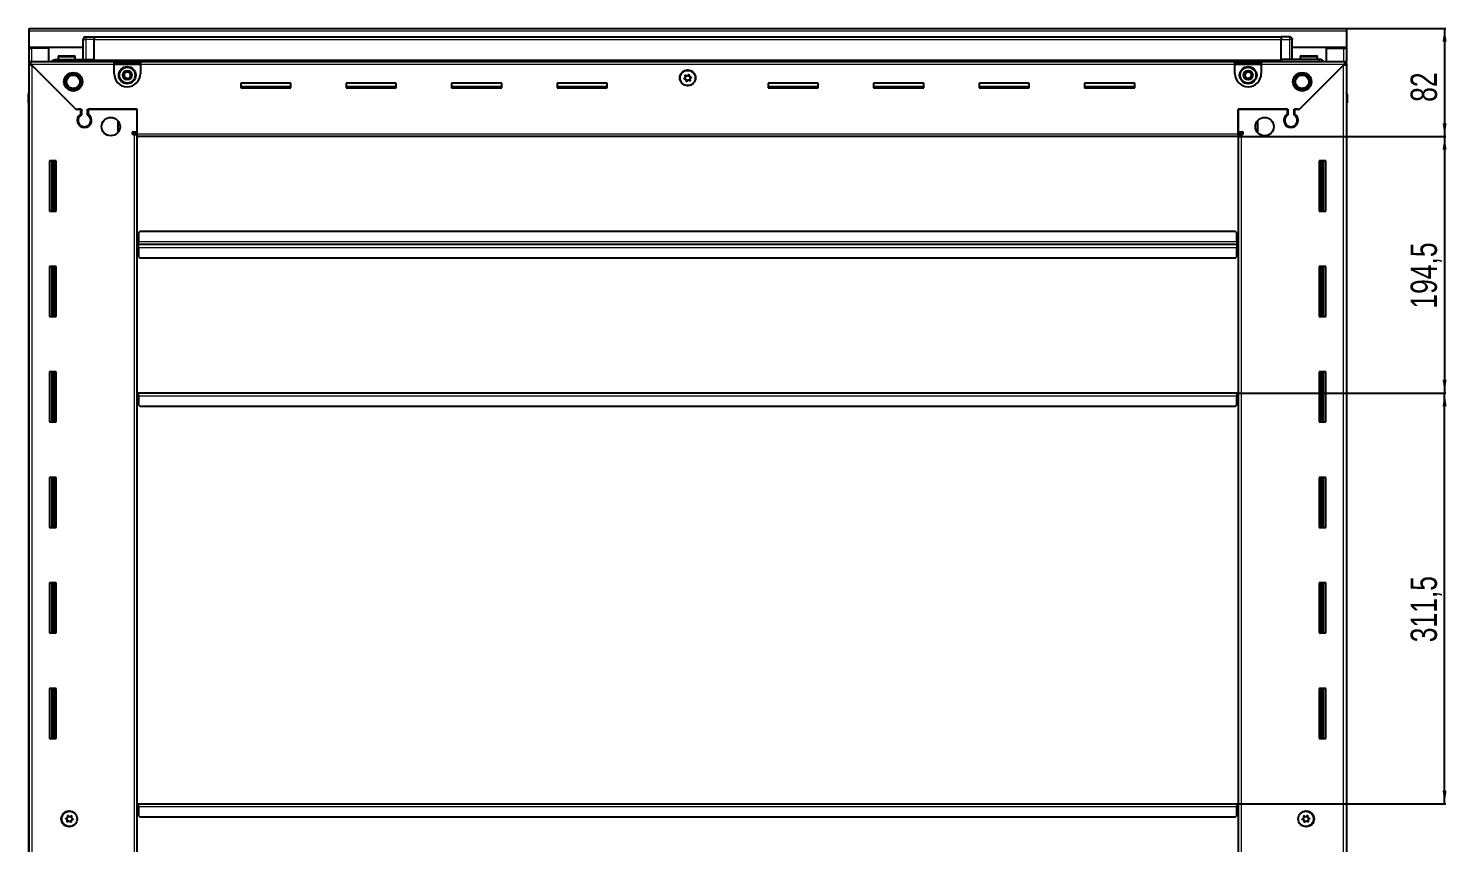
# Model space of a CAD drawing. Header units: millimetres. Extents: x -659 to 3389, y -1410 to 1598.
# Drawn here: x 2313 to 3389, y 755 to 1373 of the extents above; entities that cross this region are included whole.
import ezdxf

# ---------------------------------------------------------------- set-up
doc = ezdxf.new("R2010")
doc.units = ezdxf.units.MM
doc.layers.add('FORMAT', color=7, linetype='Continuous')
doc.styles.add('SLDTEXTSTYLE0', font='TXT', dxfattribs={"width": 0.75})
doc.dimstyles.new('SLDDIMSTYLE0', dxfattribs={"dimtxt": 20, "dimasz": 10, "dimexe": 0, "dimexo": 0.0625, "dimgap": 5, "dimtad": 2, "dimdec": 1, "dimrnd": 1e-09, "dimzin": 12, "dimdsep": 46, "dimtxsty": 'SLDTEXTSTYLE0', "dimsah": 1, "dimcen": 0.09, "dimadec": 0, "dimazin": 3, "dimtfac": 1, "dimtofl": 0, "dimtmove": 0, "dimatfit": 3, "dimfxl": 0, "dimfrac": 2, "dimtolj": 1, "dimtzin": 12, "dimarcsym": 0})

# ---------------------------------------------------------------- blocks, each defined once
blk = doc.blocks.new('_D_7')
at = {"layer": 'FORMAT'}
for p, q in [((3313, 1372.8), (3388.5, 1372.8)), ((3387.5, 1372.8), (3387.5, 1290.8)), ((3231, 1290.8), (3388.5, 1290.8))]:
    blk.add_line(p, q, dxfattribs=at)
for points in [[(3387.5, 1372.8), (3386, 1362.8), (3389, 1362.8)], [(3387.5, 1290.8), (3389, 1300.8), (3386, 1300.8)]]:
    blk.add_solid(points, dxfattribs=at)
at = {"layer": 'FORMAT', "insert": (3361.7, 1317.1), "char_height": 20, "attachment_point": 1, "rotation": 90, "style": 'SLDTEXTSTYLE0'}
blk.add_mtext('82', dxfattribs=at)
blk = doc.blocks.new('_D_8')
at = {"layer": 'FORMAT'}
for p, q in [((3230, 1096.3), (3388.5, 1096.3)), ((3387.5, 784.8), (3387.5, 1096.3)), ((3230, 784.8), (3388.5, 784.8))]:
    blk.add_line(p, q, dxfattribs=at)
for points in [[(3387.5, 1096.3), (3386, 1086.3), (3389, 1086.3)], [(3387.5, 784.8), (3389, 794.8), (3386, 794.8)]]:
    blk.add_solid(points, dxfattribs=at)
at = {"layer": 'FORMAT', "insert": (3361.7, 907.3), "char_height": 20, "attachment_point": 1, "rotation": 90, "style": 'SLDTEXTSTYLE0'}
blk.add_mtext('311,5', dxfattribs=at)
blk = doc.blocks.new('_D_9')
at = {"layer": 'FORMAT'}
for p, q in [((3231, 1290.8), (3388.5, 1290.8)), ((3387.5, 1290.8), (3387.5, 1096.3)), ((3230, 1096.3), (3388.5, 1096.3))]:
    blk.add_line(p, q, dxfattribs=at)
for points in [[(3387.5, 1290.8), (3386, 1280.8), (3389, 1280.8)], [(3387.5, 1096.3), (3389, 1106.3), (3386, 1106.3)]]:
    blk.add_solid(points, dxfattribs=at)
at = {"layer": 'FORMAT', "insert": (3361.7, 1160.3), "char_height": 20, "attachment_point": 1, "rotation": 90, "style": 'SLDTEXTSTYLE0'}
blk.add_mtext('194,5', dxfattribs=at)

msp = doc.modelspace()

# ---------------------------------------------------------------- linework, layer by layer
at = {"color": 7, "linetype": 'Continuous', "lineweight": 25}
for p, q in [((2314, 1370.73), (2314, 1372.83)), ((2314, 1372.83), (3313, 1372.83)), ((2314, 1358.33), (2314, 1370.73)), ((2357, 1366.33), (2363.5, 1366.33)), ((2357, 1366.33), (2363.5, 1366.33)), ((2363.5, 1366.33), (2363.5, 1366.33)), ((2363.5, 1366.33), (2363.5, 1366.33)), ((2363.5, 1366.33), (2363.5, 1364.33)), ((3263.5, 1366.18), (2363.5, 1366.18)), ((3263.5, 1366.33), (3263.5, 1366.33)), ((3270, 1366.33), (3263.5, 1366.33)), ((3270, 1366.33), (3263.5, 1366.33)), ((3263.5, 1366.33), (3263.5, 1364.33)), ((3313, 1372.83), (3313, 1370.73)), ((3313, 1370.73), (3313, 1358.33)), ((2355, 1358.33), (2314, 1358.33)), ((2314, 1357.83), (2314, 1358.33)), ((2314, 1357.83), (2316.1, 1357.83)), ((2314, 1347.58), (2314, 1357.83)), ((2315.5, 1357.83), (2315.5, 1358.33)), ((2329, 1357.83), (2316.1, 1357.83)), ((2329, 1347.58), (2329, 1357.83)), ((2355, 1349.33), (2355, 1364.33)), ((2355.68, 1365.83), (2355.68, 1365.83)), ((2363.5, 1349.33), (2363.5, 1364.33)), ((3263.5, 1349.33), (3263.5, 1364.33)), ((3272, 1364.33), (3272, 1364.33)), ((3272, 1349.33), (3272, 1364.33)), ((3313, 1358.33), (3272, 1358.33)), ((3298, 1347.58), (3298, 1357.83)), ((3298, 1357.83), (3310.9, 1357.83)), ((3310.9, 1357.83), (3313, 1357.83)), ((3311.5, 1357.83), (3311.5, 1358.33)), ((3313, 1357.83), (3313, 1358.33)), ((3313, 1357.83), (3313, 1347.58)), ((2314, 1346.08), (2314, 1347.58)), ((2314, 1347.58), (2315, 1347.58)), ((2314, 1345.58), (2314, 1346.08)), ((2314, 1346.08), (2315, 1346.08)), ((2314, 201.08), (2314, 1345.58)), ((2315.5, 1345.58), (2314, 1345.58)), ((2315, 1347.58), (2378.5, 1347.58)), ((2315, 1346.08), (2315, 1347.58)), ((2315.6, 1345.48), (2349.5, 1311.58)), ((2350.2, 1310.88), (2316.1, 1344.98)), ((2334.5, 1349.33), (2363.5, 1349.33)), ((2336, 1351.23), (2336, 1349.33)), ((2336.8, 1352.03), (2348.2, 1352.03)), ((2349, 1349.33), (2349, 1351.23)), ((2363.43, 1347.58), (2363.5, 1349.3)), ((2363.5, 1349.33), (2363.5, 1348.83)), ((2363.5, 1348.18), (3263.5, 1348.18)), ((2378.5, 1345.48), (2378.5, 1347.58)), ((2378.5, 1347.58), (2398.5, 1347.58)), ((2378.5, 1346.08), (2398.5, 1346.08)), ((2378.5, 1338.58), (2378.5, 1345.48)), ((2398.5, 1347.58), (3228.5, 1347.58)), ((2398.5, 1347.58), (2398.5, 1345.48)), ((2398.5, 1345.48), (2398.5, 1338.58)), ((3228.5, 1345.48), (3228.5, 1347.58)), ((3228.5, 1347.58), (3248.5, 1347.58)), ((3228.5, 1346.08), (3248.5, 1346.08)), ((3228.5, 1338.58), (3228.5, 1345.48)), ((3248.5, 1347.58), (3312, 1347.58)), ((3248.5, 1347.58), (3248.5, 1345.48)), ((3248.5, 1345.48), (3248.5, 1338.58)), ((3292.5, 1349.33), (3263.5, 1349.33)), ((3263.5, 1349.33), (3263.5, 1348.83)), ((3263.5, 1349.3), (3263.58, 1347.58)), ((3310.9, 1344.98), (3276.8, 1310.88)), ((3277.5, 1311.58), (3311.4, 1345.48)), ((3278, 1351.23), (3278, 1349.33)), ((3278.8, 1352.03), (3290.2, 1352.03)), ((3291, 1349.33), (3291, 1351.23)), ((3311.5, 1345.58), (3313, 1345.58)), ((3312, 1346.08), (3312, 1347.58)), ((3312, 1347.58), (3313, 1347.58)), ((3312, 1346.08), (3313, 1346.08)), ((3313, 1346.08), (3313, 1347.58)), ((3313, 1346.08), (3313, 1345.58)), ((3313, 1345.58), (3313, 201.08)), ((2512.5, 1331.33), (2474.5, 1331.33)), ((2474.5, 1331.33), (2474.5, 1327.83)), ((2512.5, 1328.58), (2474.5, 1328.58)), ((2474.5, 1327.83), (2512.5, 1327.83)), ((2512.5, 1327.83), (2512.5, 1331.33)), ((2592.5, 1331.33), (2554.5, 1331.33)), ((2554.5, 1331.33), (2554.5, 1327.83)), ((2592.5, 1328.58), (2554.5, 1328.58)), ((2554.5, 1327.83), (2592.5, 1327.83)), ((2592.5, 1327.83), (2592.5, 1331.33)), ((2672.5, 1331.33), (2634.5, 1331.33)), ((2634.5, 1331.33), (2634.5, 1327.83)), ((2672.5, 1328.58), (2634.5, 1328.58)), ((2634.5, 1327.83), (2672.5, 1327.83)), ((2672.5, 1327.83), (2672.5, 1331.33)), ((2752.5, 1331.33), (2714.5, 1331.33)), ((2714.5, 1331.33), (2714.5, 1327.83)), ((2752.5, 1328.58), (2714.5, 1328.58)), ((2714.5, 1327.83), (2752.5, 1327.83)), ((2752.5, 1327.83), (2752.5, 1331.33)), ((2912.5, 1331.33), (2874.5, 1331.33)), ((2874.5, 1331.33), (2874.5, 1327.83)), ((2912.5, 1328.58), (2874.5, 1328.58)), ((2874.5, 1327.83), (2912.5, 1327.83)), ((2912.5, 1327.83), (2912.5, 1331.33)), ((2992.5, 1331.33), (2954.5, 1331.33)), ((2954.5, 1331.33), (2954.5, 1327.83)), ((2992.5, 1328.58), (2954.5, 1328.58)), ((2954.5, 1327.83), (2992.5, 1327.83)), ((2992.5, 1327.83), (2992.5, 1331.33)), ((3072.5, 1331.33), (3034.5, 1331.33)), ((3034.5, 1331.33), (3034.5, 1327.83)), ((3072.5, 1328.58), (3034.5, 1328.58)), ((3034.5, 1327.83), (3072.5, 1327.83)), ((3072.5, 1327.83), (3072.5, 1331.33)), ((3152.5, 1331.33), (3114.5, 1331.33)), ((3114.5, 1331.33), (3114.5, 1327.83)), ((3152.5, 1328.58), (3114.5, 1328.58)), ((3114.5, 1327.83), (3152.5, 1327.83)), ((3152.5, 1327.83), (3152.5, 1331.33)), ((3313, 1324.15), (3313, 1324.15)), ((2313.5, 1322.83), (2313.5, 1316.33)), ((2313.5, 1316.33), (2313.5, 1322.83)), ((2313.5, 1316.33), (2313.5, 1316.33)), ((2314, 1316.33), (2313.5, 1316.33)), ((2313.65, 1316.33), (2313.65, 230.33)), ((3313, 1316.33), (3313.5, 1316.33)), ((3313.35, 230.33), (3313.35, 1316.33)), ((3313.5, 1322.83), (3313.5, 1316.33)), ((3313.5, 1316.33), (3313.5, 1322.83)), ((3313.5, 1316.33), (3313.5, 1316.33)), ((3313.5, 1316.33), (3313.5, 1316.33)), ((2349.5, 1311.58), (2353.7, 1311.58)), ((2350.9, 1311.58), (2350.2, 1310.88)), ((2353, 1311.58), (2350.9, 1311.58)), ((2353, 1311.58), (2353, 1307.69)), ((2353.7, 1311.58), (2353.7, 1307.29)), ((2358.3, 1311.58), (2396, 1311.58)), ((2358.3, 1307.29), (2358.3, 1311.58)), ((2359, 1307.69), (2359, 1311.58)), ((2396, 1311.58), (2359, 1311.58)), ((2381.5, 1294), (2381.5, 1302.66)), ((2396, 1294.33), (2396, 1311.58)), ((2396, 1292.93), (2396, 1311.58)), ((3231, 1311.58), (3231, 1294.33)), ((3268, 1311.58), (3231, 1311.58)), ((3231, 1311.58), (3268.7, 1311.58)), ((3231, 1292.93), (3231, 1311.58)), ((3245.5, 1302.66), (3245.5, 1294)), ((3268, 1311.58), (3268, 1307.69)), ((3268.7, 1311.58), (3268.7, 1307.29)), ((3273.3, 1311.58), (3277.5, 1311.58)), ((3273.3, 1307.29), (3273.3, 1311.58)), ((3276.1, 1311.58), (3274, 1311.58)), ((3274, 1307.69), (3274, 1311.58)), ((3276.8, 1310.88), (3276.1, 1311.58)), ((2354, 1298.72), (2354, 1297.96)), ((2393.15, 1294.33), (2396, 1294.33)), ((2393.9, 1292.33), (2393.15, 1292.33)), ((2393.9, 1292.33), (2396, 1292.33)), ((2396, 1293.33), (2394, 1293.33)), ((2394, 1293.33), (2394, 1292.33)), ((2396, 1290.83), (2396, 1292.93)), ((2396, 255.83), (2396, 1290.83)), ((3231, 1290.83), (2396, 1290.83)), ((3231, 1294.33), (3233.85, 1294.33)), ((3233, 1293.33), (3231, 1293.33)), ((3231, 1292.93), (3231, 1290.83)), ((3231, 1292.33), (3233.1, 1292.33)), ((3231, 1290.83), (3231, 255.83)), ((3233, 1292.33), (3233, 1293.33)), ((3233.85, 1292.33), (3233.1, 1292.33)), ((3273, 1298.72), (3273, 1297.96)), ((2334.5, 1272.33), (2329.5, 1272.33)), ((2329.5, 1272.33), (2329.5, 1234.33)), ((2331.65, 1234.33), (2331.65, 1272.33)), ((2333.44, 1234.33), (2333.44, 1272.33)), ((2333.48, 1234.33), (2333.48, 1272.33)), ((2334.5, 1234.33), (2334.5, 1272.33)), ((3292.5, 1272.33), (3292.5, 1234.33)), ((3297.5, 1272.33), (3292.5, 1272.33)), ((3293.52, 1272.33), (3293.52, 1234.33)), ((3293.56, 1272.33), (3293.56, 1234.33)), ((3295.35, 1272.33), (3295.35, 1234.33)), ((3297.5, 1234.33), (3297.5, 1272.33)), ((2329.5, 1234.33), (2334.5, 1234.33)), ((3292.5, 1234.33), (3297.5, 1234.33)), ((2398, 1218.83), (2397, 1217.83)), ((2397, 1217.83), (2397, 1210.93)), ((3229, 1218.83), (2398, 1218.83)), ((3230, 1217.83), (3229, 1218.83)), ((3230, 1210.93), (3230, 1217.83)), ((2396.75, 1208.83), (2396, 1208.83)), ((2397, 1211.68), (2396.75, 1211.68)), ((2396.75, 1211.68), (2396.75, 1208.83)), ((2396.75, 1208.83), (2396.75, 1205.98)), ((2396.75, 1205.98), (2397, 1205.98)), ((2397, 1208.83), (2397, 1210.93)), ((2397, 1206.73), (2397, 1208.83)), ((3230, 1208.83), (2397, 1208.83)), ((2397, 1206.73), (2397, 1199.83)), ((3230.25, 1211.68), (3230, 1211.68)), ((3230, 1210.93), (3230, 1208.83)), ((3230, 1208.83), (3230, 1206.73)), ((3230, 1199.83), (3230, 1206.73)), ((3230, 1205.98), (3230.25, 1205.98)), ((3230.25, 1208.83), (3230.25, 1211.68)), ((3230.25, 1205.98), (3230.25, 1208.83)), ((3231, 1208.83), (3230.25, 1208.83)), ((2397, 1199.83), (2398, 1198.83)), ((2398, 1198.83), (3229, 1198.83)), ((3229, 1198.83), (3230, 1199.83)), ((2334.5, 1192.33), (2329.5, 1192.33)), ((2329.5, 1192.33), (2329.5, 1154.33)), ((2331.65, 1154.33), (2331.65, 1192.33)), ((2333.44, 1154.33), (2333.44, 1192.33)), ((2333.48, 1154.33), (2333.48, 1192.33)), ((2334.5, 1154.33), (2334.5, 1192.33)), ((3292.5, 1192.33), (3292.5, 1154.33)), ((3297.5, 1192.33), (3292.5, 1192.33)), ((3293.52, 1192.33), (3293.52, 1154.33)), ((3293.56, 1192.33), (3293.56, 1154.33)), ((3295.35, 1192.33), (3295.35, 1154.33)), ((3297.5, 1154.33), (3297.5, 1192.33)), ((2329.5, 1154.33), (2334.5, 1154.33)), ((3292.5, 1154.33), (3297.5, 1154.33)), ((2334.5, 1112.33), (2329.5, 1112.33)), ((2329.5, 1112.33), (2329.5, 1074.33)), ((2331.65, 1074.33), (2331.65, 1112.33)), ((2333.44, 1074.33), (2333.44, 1112.33)), ((2333.48, 1074.33), (2333.48, 1112.33)), ((2334.5, 1074.33), (2334.5, 1112.33)), ((3292.5, 1112.33), (3292.5, 1074.33)), ((3297.5, 1112.33), (3292.5, 1112.33)), ((3293.52, 1112.33), (3293.52, 1074.33)), ((3293.56, 1112.33), (3293.56, 1074.33)), ((3295.35, 1112.33), (3295.35, 1074.33)), ((3297.5, 1074.33), (3297.5, 1112.33)), ((2396, 1096.33), (2396.75, 1096.33)), ((2396.75, 1096.33), (2396.75, 1093.48)), ((2396.75, 1093.48), (2397, 1093.48)), ((2397, 1094.23), (2397, 1096.33)), ((2397, 1096.33), (3230, 1096.33)), ((2397, 1094.23), (2397, 1087.33)), ((2397, 1087.33), (2398, 1086.33)), ((2398, 1086.33), (3229, 1086.33)), ((3229, 1086.33), (3230, 1087.33)), ((3230, 1096.33), (3230, 1094.23)), ((3230, 1087.33), (3230, 1094.23)), ((3230, 1093.48), (3230.25, 1093.48)), ((3230.25, 1093.48), (3230.25, 1096.33)), ((3230.25, 1096.33), (3231, 1096.33)), ((2329.5, 1074.33), (2334.5, 1074.33)), ((3292.5, 1074.33), (3297.5, 1074.33)), ((2334.5, 1032.33), (2329.5, 1032.33)), ((2329.5, 1032.33), (2329.5, 994.33)), ((2331.65, 994.33), (2331.65, 1032.33)), ((2333.44, 994.33), (2333.44, 1032.33)), ((2333.48, 994.33), (2333.48, 1032.33)), ((2334.5, 994.33), (2334.5, 1032.33)), ((3292.5, 1032.33), (3292.5, 994.33)), ((3297.5, 1032.33), (3292.5, 1032.33)), ((3293.52, 1032.33), (3293.52, 994.33)), ((3293.56, 1032.33), (3293.56, 994.33)), ((3295.35, 1032.33), (3295.35, 994.33)), ((3297.5, 994.33), (3297.5, 1032.33)), ((2329.5, 994.33), (2334.5, 994.33)), ((3292.5, 994.33), (3297.5, 994.33)), ((2334.5, 952.33), (2329.5, 952.33)), ((2329.5, 952.33), (2329.5, 914.33)), ((2331.65, 914.33), (2331.65, 952.33)), ((2333.44, 914.33), (2333.44, 952.33)), ((2333.48, 914.33), (2333.48, 952.33)), ((2334.5, 914.33), (2334.5, 952.33)), ((3292.5, 952.33), (3292.5, 914.33)), ((3297.5, 952.33), (3292.5, 952.33)), ((3293.52, 952.33), (3293.52, 914.33)), ((3293.56, 952.33), (3293.56, 914.33)), ((3295.35, 952.33), (3295.35, 914.33)), ((3297.5, 914.33), (3297.5, 952.33)), ((2329.5, 914.33), (2334.5, 914.33)), ((3292.5, 914.33), (3297.5, 914.33)), ((2334.5, 872.33), (2329.5, 872.33)), ((2329.5, 872.33), (2329.5, 834.33)), ((2331.65, 834.33), (2331.65, 872.33)), ((2333.44, 834.33), (2333.44, 872.33)), ((2333.48, 834.33), (2333.48, 872.33)), ((2334.5, 834.33), (2334.5, 872.33)), ((3292.5, 872.33), (3292.5, 834.33)), ((3297.5, 872.33), (3292.5, 872.33)), ((3293.52, 872.33), (3293.52, 834.33)), ((3293.56, 872.33), (3293.56, 834.33)), ((3295.35, 872.33), (3295.35, 834.33)), ((3297.5, 834.33), (3297.5, 872.33)), ((2329.5, 834.33), (2334.5, 834.33)), ((3292.5, 834.33), (3297.5, 834.33)), ((2396, 784.83), (2396.75, 784.83)), ((2396.75, 784.83), (2396.75, 781.98)), ((2396.75, 781.98), (2397, 781.98)), ((2397, 782.73), (2397, 784.83)), ((2397, 784.83), (3230, 784.83)), ((2397, 782.73), (2397, 775.83)), ((2397, 775.83), (2398, 774.83)), ((2398, 774.83), (3229, 774.83)), ((3229, 774.83), (3230, 775.83)), ((3230, 784.83), (3230, 782.73)), ((3230, 775.83), (3230, 782.73)), ((3230, 781.98), (3230.25, 781.98)), ((3230.25, 781.98), (3230.25, 784.83)), ((3230.25, 784.83), (3231, 784.83))]:
    msp.add_line(p, q, dxfattribs=at)
at = {"color": 8, "linetype": 'Continuous', "lineweight": 18}
for p, q in [((3313, 1370.73), (2314, 1370.73)), ((2357, 1366.33), (2357, 1364.33)), ((3270, 1366.33), (3270, 1364.33)), ((2316.1, 1357.83), (2316.1, 1358.33)), ((2316.1, 1347.58), (2316.1, 1357.83)), ((2355, 1364.33), (2357, 1364.33)), ((2357, 1364.33), (2357, 1349.33)), ((2363.5, 1364.33), (2357, 1364.33)), ((3263.5, 1364.18), (2363.5, 1364.18)), ((3263.5, 1364.33), (3270, 1364.33)), ((3272, 1364.33), (3270, 1364.33)), ((3270, 1364.33), (3270, 1349.33)), ((3310.9, 1358.33), (3310.9, 1357.83)), ((3310.9, 1357.83), (3310.9, 1347.58)), ((2378.5, 1345.48), (2315.6, 1345.48)), ((2316.1, 1344.98), (2316.1, 201.68)), ((2336, 1351.23), (2349, 1351.23)), ((3263.5, 1348.83), (2363.5, 1348.83)), ((3263.5, 1347.59), (2363.5, 1347.59)), ((2378.5, 1345.48), (2398.5, 1345.48)), ((3228.5, 1345.48), (2398.5, 1345.48)), ((3228.5, 1345.48), (3248.5, 1345.48)), ((3311.4, 1345.48), (3248.5, 1345.48)), ((3278, 1351.23), (3291, 1351.23)), ((3310.9, 201.68), (3310.9, 1344.98)), ((2314, 1322.83), (2313.5, 1322.83)), ((3313, 1322.83), (3313.5, 1322.83)), ((2393.9, 254.33), (2393.9, 1292.33)), ((2396, 1292.93), (3231, 1292.93)), ((3233.1, 1292.33), (3233.1, 254.33)), ((2331, 1272.33), (2331, 1234.33)), ((2332.24, 1272.33), (2332.24, 1234.33)), ((3294.76, 1234.33), (3294.76, 1272.33)), ((3296, 1234.33), (3296, 1272.33)), ((3230, 1210.93), (2397, 1210.93)), ((2397, 1206.73), (3230, 1206.73)), ((2331, 1192.33), (2331, 1154.33)), ((2332.24, 1192.33), (2332.24, 1154.33)), ((3294.76, 1154.33), (3294.76, 1192.33)), ((3296, 1154.33), (3296, 1192.33)), ((2331, 1112.33), (2331, 1074.33)), ((2332.24, 1112.33), (2332.24, 1074.33)), ((3294.76, 1074.33), (3294.76, 1112.33)), ((3296, 1074.33), (3296, 1112.33)), ((2397, 1094.23), (3230, 1094.23)), ((2331, 1032.33), (2331, 994.33)), ((2332.24, 1032.33), (2332.24, 994.33)), ((3294.76, 994.33), (3294.76, 1032.33)), ((3296, 994.33), (3296, 1032.33)), ((2331, 952.33), (2331, 914.33)), ((2332.24, 952.33), (2332.24, 914.33)), ((3294.76, 914.33), (3294.76, 952.33)), ((3296, 914.33), (3296, 952.33)), ((2331, 872.33), (2331, 834.33)), ((2332.24, 872.33), (2332.24, 834.33)), ((3294.76, 834.33), (3294.76, 872.33)), ((3296, 834.33), (3296, 872.33)), ((2397, 782.73), (3230, 782.73))]:
    msp.add_line(p, q, dxfattribs=at)
at = {"color": 7, "linetype": 'Continuous', "lineweight": 25, "flags": 128}
msp.add_lwpolyline([(3271.85, 1365.08), (3271.96, 1364.72), (3272, 1364.33)], dxfattribs=at)
at = {"color": 7, "linetype": 'Continuous', "lineweight": 25}
for centre, radius in [((2347.5, 1332.33), 7), ((2347.5, 1332.33), 6.03), ((2347.5, 1332.33), 5.1), ((2388.5, 1337.33), 6.5), ((2388.5, 1337.33), 3.46), ((2813.5, 1335.33), 6), ((2813.5, 1335.18), 5.78), ((2813.5, 1335.18), 1.85), ((3238.5, 1337.33), 6.5), ((3238.5, 1337.33), 3.46), ((3279.5, 1332.33), 7), ((3279.5, 1332.33), 6.03), ((3279.5, 1332.33), 5.1), ((2376, 1298.33), 7), ((3251, 1298.33), 7), ((2344.5, 773.33), 6), ((2344.65, 773.33), 5.79), ((2344.65, 773.33), 1.85), ((3282.5, 773.33), 6), ((3282.35, 773.33), 5.79), ((3282.35, 773.33), 1.85)]:
    msp.add_circle(centre, radius, dxfattribs=at)
at = {"color": 8, "linetype": 'Continuous', "lineweight": 18}
for centre in [(2388.5, 1337.33), (3238.5, 1337.33)]:
    msp.add_circle(centre, 5.7, dxfattribs=at)
at = {"color": 7, "linetype": 'Continuous', "lineweight": 25}
for centre, radius, start, end in [((2357, 1364.33), 2, 90, 180), ((2357, 1364.33), 2, 90, 131.40962), ((3270, 1364.33), 2, 0, 90), ((2336.8, 1351.23), 0.8, 90, 180), ((2348.2, 1351.23), 0.8, 0, 90), ((2354.8, 1349.53), 0.2, 270, 0), ((3272.2, 1349.53), 0.2, 180, 270), ((3278.8, 1351.23), 0.8, 90, 180), ((3290.2, 1351.23), 0.8, 0, 90), ((2388.5, 1338.58), 10, 180, 270), ((2388.5, 1337.33), 2.5, 134.01559, 194.01559), ((2388.5, 1337.33), 2.5, 194.01559, 254.01559), ((2388.5, 1337.33), 2.5, 74.01559, 134.01559), ((2388.5, 1337.33), 2.5, 254.01559, 314.01559), ((2388.5, 1338.58), 10, 270, 0), ((2388.5, 1337.33), 2.5, 14.01559, 74.01559), ((2388.5, 1337.33), 2.5, 314.01559, 14.01559), ((3238.5, 1338.58), 10, 180, 270), ((3238.5, 1337.33), 2.5, 160.11158, 220.11158), ((3238.5, 1337.33), 2.5, 100.11158, 160.11158), ((3238.5, 1337.33), 2.5, 220.11158, 280.11158), ((3238.5, 1337.33), 2.5, 40.11158, 100.11158), ((3238.5, 1338.58), 10, 270, 0), ((3238.5, 1337.33), 2.5, 280.11158, 340.11158), ((3238.5, 1337.33), 2.5, 340.11158, 40.11158), ((2315.5, 1322.83), 2, 138.57492, 180), ((2315.5, 1322.83), 2, 138.59038, 180), ((3311.5, 1322.83), 2, 33.78451, 41.40962), ((3311.5, 1322.83), 2, 0, 41.40962), ((3311.5, 1322.83), 2, 360, 19.56674), ((2356, 1303.08), 5.5, 123.05573, 56.94427), ((2356, 1303.08), 4.8, 118.63099, 61.36901), ((3271, 1303.08), 5.5, 123.05573, 56.94427), ((3271, 1303.08), 4.8, 118.63099, 61.36901), ((2393.15, 1293.33), 1, 90, 270), ((3233.85, 1293.33), 1, 270, 90)]:
    msp.add_arc(centre, radius, start, end, dxfattribs=at)
for points, knots in [([(2314, 1345.58), (2314.03, 1345.53), (2314.08, 1345.44), (2314.47, 1345.31), (2315.03, 1345.18), (2315.61, 1345.07), (2315.97, 1345), (2316.1, 1344.98)], [0, 0, 0, 0, 0.2302553, 0.4485219, 0.6667858, 0.8850496, 1, 1, 1, 1]), ([(2315.6, 1345.48), (2315.55, 1345.73), (2315.46, 1346.23), (2315.33, 1346.87), (2315.2, 1347.33), (2315.09, 1347.55), (2315.02, 1347.57), (2315, 1347.58)], [0, 0, 0, 0, 0.2302553, 0.4485219, 0.6667858, 0.8850496, 1, 1, 1, 1]), ([(2331.29, 1347.58), (2331.4, 1347.78), (2331.79, 1348.43), (2332.95, 1349.14), (2333.98, 1349.27), (2334.5, 1349.33)], [0, 0, 0, 0, 0.1822499, 0.5911249, 1, 1, 1, 1]), ([(2363.5, 1349.33), (2363.5, 1349.29), (2363.5, 1349.22), (2363.5, 1348.6), (2363.5, 1348.02), (2363.5, 1347.62), (2363.5, 1347.59)], [0, 0, 0, 0, 0.3242788, 0.6485576, 0.9728365, 1, 1, 1, 1]), ([(3263.5, 1349.33), (3263.5, 1349.29), (3263.5, 1349.22), (3263.5, 1348.6), (3263.5, 1348.02), (3263.5, 1347.62), (3263.5, 1347.59)], [0, 0, 0, 0, 0.32427882, 0.64855764, 0.97283646, 1, 1, 1, 1]), ([(3295.72, 1347.58), (3295.6, 1347.78), (3295.21, 1348.43), (3294.05, 1349.14), (3293.02, 1349.27), (3292.5, 1349.33)], [0, 0, 0, 0, 0.1822499, 0.5911249, 1, 1, 1, 1]), ([(3310.9, 1344.98), (3311.15, 1345.03), (3311.65, 1345.12), (3312.29, 1345.25), (3312.75, 1345.38), (3312.97, 1345.49), (3312.99, 1345.56), (3313, 1345.58)], [0, 0, 0, 0, 0.2302553, 0.4485219, 0.6667858, 0.8850496, 1, 1, 1, 1]), ([(3312, 1347.58), (3311.95, 1347.55), (3311.86, 1347.5), (3311.73, 1347.11), (3311.6, 1346.55), (3311.49, 1345.97), (3311.42, 1345.61), (3311.4, 1345.48)], [0, 0, 0, 0, 0.2302553, 0.4485219, 0.6667858, 0.8850496, 1, 1, 1, 1]), ([(2385.73, 1338.12), (2386.1, 1338.48), (2386.79, 1339.15), (2387.48, 1339.82), (2387.8, 1340.13)], [0, 0, 0, 0, 0.5346859, 1, 1, 1, 1]), ([(2386.42, 1335.32), (2386.34, 1335.66), (2386.14, 1336.46), (2385.9, 1337.42), (2385.76, 1338), (2385.73, 1338.12)], [0, 0, 0, 0, 0.3629006, 0.8668753, 1, 1, 1, 1]), ([(2389.2, 1334.53), (2388.7, 1334.67), (2387.78, 1334.94), (2386.85, 1335.2), (2386.42, 1335.32)], [0, 0, 0, 0, 0.53468586, 1, 1, 1, 1]), ([(2387.8, 1340.13), (2388.3, 1339.99), (2389.22, 1339.72), (2390.15, 1339.46), (2390.58, 1339.34)], [0, 0, 0, 0, 0.53468586, 1, 1, 1, 1]), ([(2391.28, 1336.53), (2390.9, 1336.18), (2390.21, 1335.51), (2389.52, 1334.84), (2389.2, 1334.53)], [0, 0, 0, 0, 0.53468586, 1, 1, 1, 1]), ([(2390.58, 1339.34), (2390.61, 1339.21), (2390.75, 1338.63), (2390.99, 1337.67), (2391.19, 1336.87), (2391.28, 1336.53)], [0, 0, 0, 0, 0.1331247, 0.6370994, 1, 1, 1, 1]), ([(2811.62, 1337.25), (2811.61, 1337.24), (2811.59, 1337.22), (2811.58, 1337.16), (2811.59, 1337.02), (2811.69, 1336.64), (2811.83, 1336.12), (2811.66, 1335.51), (2811.3, 1335.14), (2811, 1334.89), (2810.82, 1334.73), (2810.77, 1334.65), (2810.76, 1334.61), (2810.77, 1334.57), (2810.78, 1334.55), (2810.83, 1334.5), (2811.08, 1334.4), (2811.55, 1334.3), (2812.19, 1333.98), (2812.44, 1333.32), (2812.5, 1332.85), (2812.57, 1332.59), (2812.61, 1332.53), (2812.64, 1332.51), (2812.67, 1332.51), (2812.71, 1332.51), (2812.75, 1332.53), (2812.81, 1332.57), (2812.98, 1332.72), (2813.25, 1333), (2813.66, 1333.32), (2814.28, 1333.43), (2814.79, 1333.24), (2815.16, 1333.11), (2815.3, 1333.08), (2815.36, 1333.09), (2815.39, 1333.11), (2815.41, 1333.14), (2815.42, 1333.2), (2815.41, 1333.34), (2815.31, 1333.72), (2815.17, 1334.24), (2815.34, 1334.85), (2815.7, 1335.22), (2816, 1335.47), (2816.18, 1335.63), (2816.23, 1335.71), (2816.24, 1335.75), (2816.23, 1335.79), (2816.22, 1335.81), (2816.17, 1335.86), (2815.92, 1335.96), (2815.45, 1336.06), (2814.81, 1336.37), (2814.56, 1337.04), (2814.5, 1337.51), (2814.43, 1337.77), (2814.39, 1337.83), (2814.36, 1337.85), (2814.33, 1337.85), (2814.29, 1337.85), (2814.26, 1337.83), (2814.19, 1337.78), (2814.02, 1337.63), (2813.75, 1337.36), (2813.34, 1337.04), (2812.72, 1336.93), (2812.21, 1337.12), (2811.84, 1337.25), (2811.7, 1337.28), (2811.64, 1337.27), (2811.62, 1337.26), (2811.62, 1337.25)], [0, 0, 0, 0, 0.0020087, 0.00442, 0.0093647, 0.0255282, 0.0677053, 0.0957862, 0.1246456, 0.1503415, 0.1605194, 0.1633943, 0.1656965, 0.1672448, 0.1688741, 0.1707699, 0.1786058, 0.2119941, 0.2499945, 0.2879948, 0.3213831, 0.329219, 0.3311148, 0.3327441, 0.3342924, 0.3362166, 0.3385353, 0.3413178, 0.349662, 0.3753578, 0.4042173, 0.4322982, 0.4744753, 0.4906388, 0.4966691, 0.49844, 0.5, 0.5020087, 0.50442, 0.5093647, 0.5255282, 0.5677053, 0.5957862, 0.6246456, 0.6503415, 0.6605194, 0.6633943, 0.6656965, 0.6672448, 0.6688741, 0.6707699, 0.6786058, 0.7119941, 0.7499945, 0.7879948, 0.8213831, 0.829219, 0.8311148, 0.8327441, 0.8342924, 0.8362166, 0.8385353, 0.8413178, 0.849662, 0.8753578, 0.9042173, 0.9322982, 0.9744753, 0.9906388, 0.9966691, 0.99844, 1, 1, 1, 1]), ([(3235.66, 1336.82), (3235.7, 1336.94), (3235.9, 1337.5), (3236.24, 1338.44), (3236.52, 1339.21), (3236.64, 1339.54)], [0, 0, 0, 0, 0.13312467, 0.63709944, 1, 1, 1, 1]), ([(3237.52, 1334.62), (3237.19, 1335.01), (3236.56, 1335.75), (3235.95, 1336.48), (3235.66, 1336.82)], [0, 0, 0, 0, 0.5346859, 1, 1, 1, 1]), ([(3236.64, 1339.54), (3237.15, 1339.63), (3238.1, 1339.8), (3239.04, 1339.97), (3239.48, 1340.04)], [0, 0, 0, 0, 0.5346859, 1, 1, 1, 1]), ([(3240.36, 1335.12), (3239.85, 1335.03), (3238.9, 1334.86), (3237.96, 1334.69), (3237.52, 1334.62)], [0, 0, 0, 0, 0.53468586, 1, 1, 1, 1]), ([(3239.48, 1340.04), (3239.81, 1339.65), (3240.44, 1338.91), (3241.05, 1338.18), (3241.34, 1337.84)], [0, 0, 0, 0, 0.5346859, 1, 1, 1, 1]), ([(3241.34, 1337.84), (3241.22, 1337.51), (3240.94, 1336.74), (3240.61, 1335.8), (3240.4, 1335.24), (3240.36, 1335.12)], [0, 0, 0, 0, 0.3629006, 0.8668753, 1, 1, 1, 1]), ([(2346.29, 775.6), (2346.28, 775.61), (2346.25, 775.62), (2346.19, 775.62), (2346.05, 775.58), (2345.71, 775.4), (2345.22, 775.16), (2344.59, 775.2), (2344.16, 775.47), (2343.85, 775.72), (2343.65, 775.85), (2343.57, 775.89), (2343.52, 775.89), (2343.49, 775.88), (2343.47, 775.86), (2343.43, 775.8), (2343.39, 775.53), (2343.38, 775.06), (2343.21, 774.37), (2342.61, 773.98), (2342.16, 773.83), (2341.92, 773.7), (2341.88, 773.65), (2341.86, 773.62), (2341.86, 773.59), (2341.88, 773.56), (2341.9, 773.52), (2341.96, 773.46), (2342.14, 773.33), (2342.46, 773.12), (2342.86, 772.79), (2343.1, 772.2), (2343.02, 771.67), (2342.96, 771.28), (2342.97, 771.13), (2342.99, 771.08), (2343.01, 771.05), (2343.05, 771.04), (2343.11, 771.04), (2343.25, 771.08), (2343.59, 771.26), (2344.08, 771.5), (2344.71, 771.46), (2345.15, 771.19), (2345.45, 770.94), (2345.65, 770.81), (2345.74, 770.77), (2345.78, 770.77), (2345.81, 770.78), (2345.83, 770.8), (2345.87, 770.86), (2345.91, 771.13), (2345.92, 771.6), (2346.09, 772.29), (2346.69, 772.68), (2347.14, 772.83), (2347.38, 772.96), (2347.42, 773.01), (2347.44, 773.04), (2347.44, 773.07), (2347.42, 773.1), (2347.4, 773.14), (2347.34, 773.2), (2347.16, 773.33), (2346.84, 773.54), (2346.44, 773.87), (2346.2, 774.45), (2346.28, 774.99), (2346.34, 775.38), (2346.33, 775.53), (2346.31, 775.58), (2346.29, 775.6), (2346.29, 775.6)], [0, 0, 0, 0, 0.0020087, 0.00442, 0.0093647, 0.0255282, 0.0677053, 0.0957862, 0.1246456, 0.1503415, 0.1605194, 0.1633943, 0.1656965, 0.1672448, 0.1688741, 0.1707699, 0.1786058, 0.2119941, 0.2499945, 0.2879948, 0.3213831, 0.329219, 0.3311148, 0.3327441, 0.3342924, 0.3362166, 0.3385353, 0.3413178, 0.349662, 0.3753578, 0.4042173, 0.4322982, 0.4744753, 0.4906388, 0.4966691, 0.49844, 0.5, 0.5020087, 0.50442, 0.5093647, 0.5255282, 0.5677053, 0.5957862, 0.6246456, 0.6503415, 0.6605194, 0.6633943, 0.6656965, 0.6672448, 0.6688741, 0.6707699, 0.6786058, 0.7119941, 0.7499945, 0.7879948, 0.8213831, 0.829219, 0.8311148, 0.8327441, 0.8342924, 0.8362166, 0.8385353, 0.8413178, 0.849662, 0.8753578, 0.9042173, 0.9322982, 0.9744753, 0.9906388, 0.9966691, 0.99844, 1, 1, 1, 1]), ([(3280.71, 775.6), (3280.71, 775.59), (3280.69, 775.57), (3280.67, 775.52), (3280.66, 775.37), (3280.72, 774.99), (3280.8, 774.45), (3280.56, 773.87), (3280.16, 773.54), (3279.83, 773.33), (3279.64, 773.18), (3279.58, 773.11), (3279.56, 773.07), (3279.56, 773.04), (3279.58, 773.01), (3279.62, 772.96), (3279.86, 772.83), (3280.31, 772.68), (3280.91, 772.29), (3281.08, 771.6), (3281.09, 771.13), (3281.13, 770.86), (3281.17, 770.8), (3281.19, 770.78), (3281.22, 770.77), (3281.26, 770.77), (3281.3, 770.78), (3281.37, 770.82), (3281.56, 770.95), (3281.86, 771.19), (3282.29, 771.46), (3282.92, 771.5), (3283.41, 771.26), (3283.76, 771.08), (3283.9, 771.04), (3283.96, 771.04), (3283.99, 771.06), (3284.01, 771.09), (3284.03, 771.14), (3284.04, 771.29), (3283.98, 771.67), (3283.9, 772.2), (3284.14, 772.79), (3284.54, 773.12), (3284.87, 773.33), (3285.06, 773.48), (3285.12, 773.55), (3285.14, 773.59), (3285.14, 773.62), (3285.12, 773.65), (3285.08, 773.7), (3284.84, 773.83), (3284.39, 773.98), (3283.79, 774.37), (3283.62, 775.06), (3283.61, 775.53), (3283.57, 775.8), (3283.53, 775.86), (3283.51, 775.88), (3283.48, 775.89), (3283.44, 775.89), (3283.4, 775.88), (3283.33, 775.84), (3283.14, 775.71), (3282.85, 775.47), (3282.41, 775.2), (3281.78, 775.16), (3281.29, 775.4), (3280.94, 775.58), (3280.8, 775.62), (3280.74, 775.62), (3280.72, 775.61), (3280.71, 775.6)], [0, 0, 0, 0, 0.0020087, 0.00442, 0.0093647, 0.0255282, 0.0677053, 0.0957862, 0.1246456, 0.1503415, 0.1605194, 0.1633943, 0.1656965, 0.1672448, 0.1688741, 0.1707699, 0.1786058, 0.2119941, 0.2499945, 0.2879948, 0.3213831, 0.329219, 0.3311148, 0.3327441, 0.3342924, 0.3362166, 0.3385353, 0.3413178, 0.349662, 0.3753578, 0.4042173, 0.4322982, 0.4744753, 0.4906388, 0.4966691, 0.49844, 0.5, 0.5020087, 0.50442, 0.5093647, 0.5255282, 0.5677053, 0.5957862, 0.6246456, 0.6503415, 0.6605194, 0.6633943, 0.6656965, 0.6672448, 0.6688741, 0.6707699, 0.6786058, 0.7119941, 0.7499945, 0.7879948, 0.8213831, 0.829219, 0.8311148, 0.8327441, 0.8342924, 0.8362166, 0.8385353, 0.8413178, 0.849662, 0.8753578, 0.9042173, 0.9322982, 0.9744753, 0.9906388, 0.9966691, 0.99844, 1, 1, 1, 1])]:
    msp.add_open_spline(points, degree=3, knots=knots, dxfattribs=at)
for points in [[(2315.6, 1345.48), (2315.55, 1345.56), (2315.45, 1345.72), (2315.3, 1345.91), (2315.15, 1346.05), (2315.05, 1346.07), (2315, 1346.08)], [(2315.5, 1345.58), (2315.51, 1345.53), (2315.53, 1345.43), (2315.67, 1345.28), (2315.86, 1345.13), (2316.02, 1345.03), (2316.1, 1344.98)], [(3310.9, 1344.98), (3310.98, 1345.03), (3311.14, 1345.13), (3311.33, 1345.28), (3311.47, 1345.43), (3311.49, 1345.53), (3311.5, 1345.58)], [(3312, 1346.08), (3311.95, 1346.07), (3311.85, 1346.05), (3311.7, 1345.91), (3311.55, 1345.72), (3311.45, 1345.56), (3311.4, 1345.48)]]:
    msp.add_open_spline(points, degree=3, dxfattribs=at)
at = {"color": 8, "linetype": 'Continuous', "lineweight": 18}
for points, knots in [([(2334.5, 1349.33), (2334.5, 1349.28), (2334.5, 1349.21), (2334.5, 1348.78), (2334.5, 1348.32), (2334.5, 1347.91), (2334.5, 1347.64), (2334.5, 1347.58)], [0, 0, 0, 0, 0.3597529, 0.5534142, 0.7511852, 0.9489563, 1, 1, 1, 1]), ([(3292.5, 1349.33), (3292.5, 1349.28), (3292.5, 1349.21), (3292.5, 1348.78), (3292.5, 1348.32), (3292.5, 1347.91), (3292.5, 1347.64), (3292.5, 1347.58)], [0, 0, 0, 0, 0.35975288, 0.55341416, 0.75118521, 0.94895626, 1, 1, 1, 1])]:
    msp.add_open_spline(points, degree=3, knots=knots, dxfattribs=at)

# ---------------------------------------------------------------- dimensions: what is measured, and where the dimension line sits
at = {"layer": 'FORMAT'}
for base, p1, p2, picture, middle in [((3387.5, 1290.83), (3313, 1372.83), (3231, 1290.83), '_D_7', (3387.5, 1331.83)), ((3387.5, 1096.33), (3231, 1290.83), (3230, 1096.33), '_D_9', (3387.5, 1193.58)), ((3387.5, 1096.33), (3230, 784.83), (3230, 1096.33), '_D_8', (3387.5, 940.58))]:
    dim = msp.add_linear_dim(base=base, p1=p1, p2=p2, angle=90, dimstyle='SLDDIMSTYLE0', dxfattribs=at)
    dim.commit()
    dim.dimension.update_dxf_attribs({"geometry": picture, "text_midpoint": middle, "dimtype": 160})

doc.saveas('drawing.dxf')
